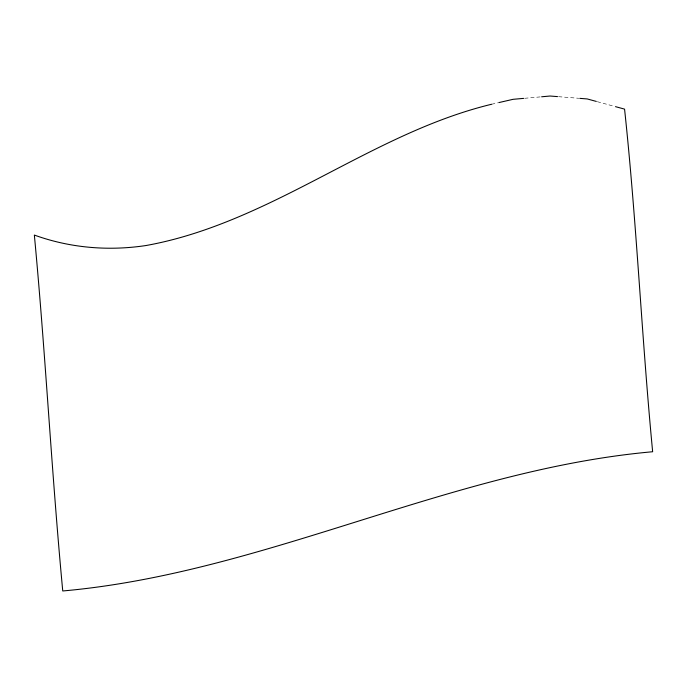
<?xml version="1.0" encoding="UTF-8"?>
<svg xmlns="http://www.w3.org/2000/svg" width="687" height="687" viewBox="0 0 687 687"><rect width="100%" height="100%" fill="white"/><g stroke="black" fill="none" stroke-linecap="round" stroke-linejoin="round"><path stroke-width="0.52" stroke-dasharray="3.44 2.58" d="M491.583 104.261L497.723 102.844M524.722 98.284L540.575 96.876M558.583 96.695L578.755 98.275M597.329 101.702L614.487 106.373"/><path stroke-width="1.03" d="M491.583 104.261C407.408 124.605 334.303 173.717 256.208 209.131C220.853 225.216 184.193 238.707 145.85 245.551C108.374 251.193 70.048 247.998 34.35 235.066C45.531 353.565 51.577 472.484 62.749 590.975C265.62 572.872 449.779 469.848 652.65 451.745C641.692 337.669 636.772 223.077 624.569 109.121L615.492 106.648M498.753 102.612L513.086 99.314L523.657 98.378M541.631 96.781L550.089 96.025L557.518 96.609M579.811 98.361L587.239 98.945L596.325 101.427"/></g></svg>
